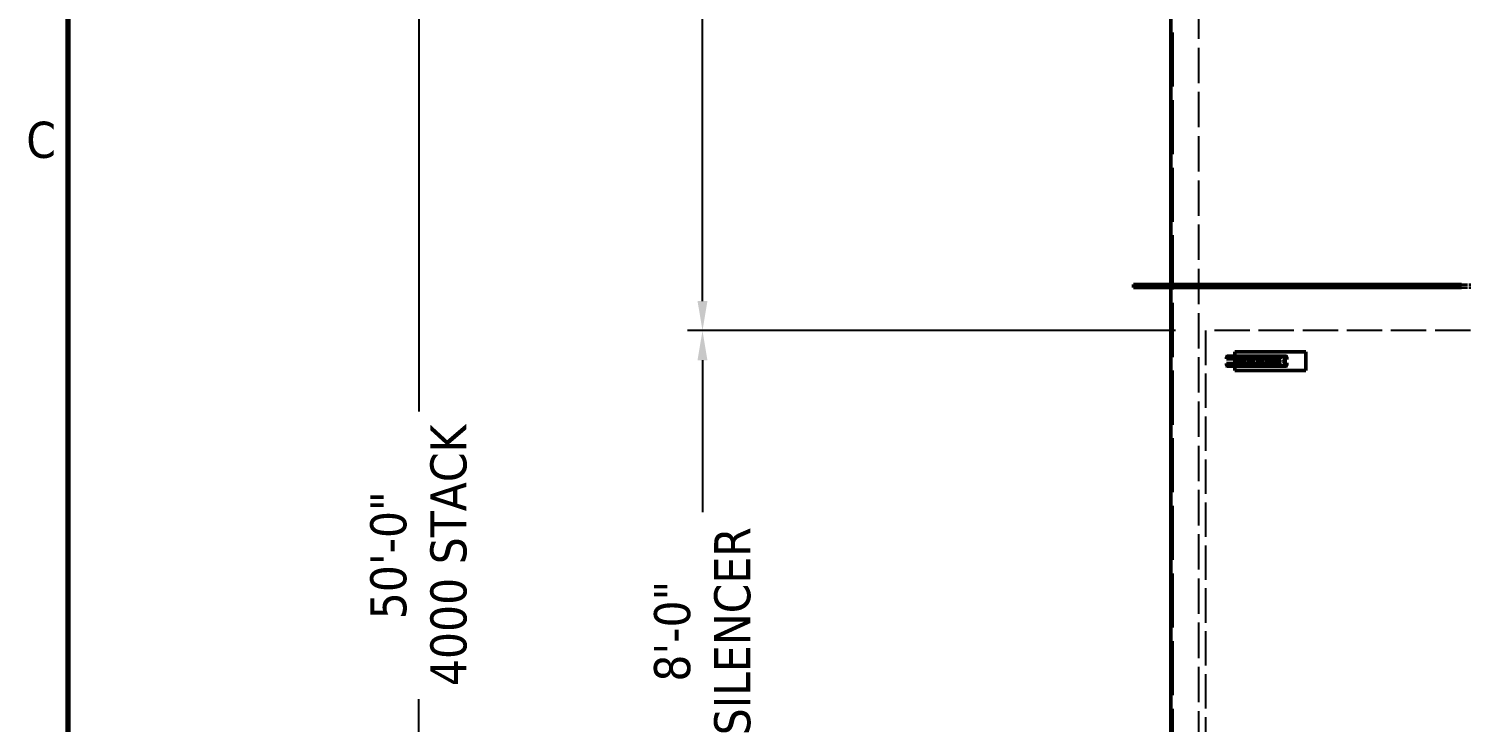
# Model space of a CAD drawing. Header units: inches. Extents: x 11 to 1621, y 11 to 1332.
# Drawn here: x 23.7 to 252.5, y 564.8 to 675.5 of the extents above; entities that cross this region are included whole.
import ezdxf

# ---------------------------------------------------------------- set-up
doc = ezdxf.new("R2010")
doc.units = ezdxf.units.IN
doc.header["$LTSCALE"] = 48
doc.header["$MEASUREMENT"] = 0
doc.linetypes.add('DASHED', pattern=[0.2067, 0.1654, -0.0413])
for name, color, linetype, lineweight in [('Border (ANSI)', 7, 'Continuous', 70), ('Dimension (ANSI)', 7, 'Continuous', 25), ('Hidden (ANSI)', 7, 'DASHED', 35), ('Sketch Geometry (ANSI)', 7, 'Continuous', 25), ('Symbol (ANSI)', 7, 'Continuous', 25), ('Visible (ANSI)', 7, 'Continuous', 50)]:
    doc.layers.add(name, color=color, linetype=linetype, lineweight=lineweight)
doc.styles.add('Dimension Text', font='tahoma.ttf')
doc.styles.add('Note Text (ANSI)', font='tahoma.ttf')
doc.dimstyles.new('ELC FT', dxfattribs={"dimscale": 48, "dimtxt": 0.12, "dimasz": 0.098425, "dimexe": 0.05, "dimexo": 0.1, "dimgap": 0.031496, "dimtad": 1, "dimdec": 5, "dimzin": 3, "dimdsep": 46, "dimlunit": 4, "dimtxsty": 'Dimension Text', "dimcen": 0.09, "dimdle": 0.5, "dimclrd": 5, "dimclre": 5, "dimclrt": 256, "dimadec": 1, "dimazin": 3, "dimtfac": 0.833333, "dimtofl": 0, "dimtmove": 0, "dimatfit": 3, "dimfxl": 0, "dimfrac": 2, "dimtolj": 1, "dimtzin": 0, "dimlwd": 25, "dimlwe": 25, "dimarcsym": 0})

# ---------------------------------------------------------------- blocks, each defined once
blk = doc.blocks.new('Borders ELC-D')
at = {"layer": 'Border (ANSI)'}
blk.add_line((0.625, 21.375), (0.625, 0.625), dxfattribs=at)
at = {"layer": 'Symbol (ANSI)', "insert": (0.585, 13.7031), "char_height": 0.12, "attachment_point": 6, "style": 'Note Text (ANSI)'}
blk.add_mtext('C', dxfattribs=at)
blk = doc.blocks.new('*D28')
at = {"layer": 'Defpoints', "color": 0, "linetype": 'Continuous', "transparency": 16777216}
for p in [(86, 891.45), (200, 891.45), (183.39, 291.45)]:
    blk.add_point(p, dxfattribs=at)
at = {"layer": 'Dimension (ANSI)', "color": 5, "linetype": 'Continuous', "lineweight": 25, "transparency": 16777216}
for p, q in [((195.2, 891.45), (83.6, 891.45)), ((86, 886.73), (86, 614.44)), ((86, 296.18), (86, 568.46)), ((178.59, 291.45), (83.6, 291.45))]:
    blk.add_line(p, q, dxfattribs=at)
at = {"layer": 'Dimension (ANSI)', "color": 5, "linetype": 'Continuous', "transparency": 16777216}
for points in [[(85.22, 886.73), (86.79, 886.73), (86, 891.45)], [(85.22, 296.18), (86.79, 296.18), (86, 291.45)]]:
    blk.add_solid(points, dxfattribs=at)
at = {"layer": 'Dimension (ANSI)', "linetype": 'Continuous', "lineweight": 25, "transparency": 16777216, "insert": (86, 591.45), "char_height": 5.76, "attachment_point": 5, "rotation": 90, "style": 'Dimension Text'}
blk.add_mtext('\\A1;\\fTahoma|b0|i0;50\'-0"\\P\\fTahoma|b0|i0;4000 STACK', dxfattribs=at)
blk = doc.blocks.new('*D41')
at = {"layer": 'Defpoints', "color": 0, "linetype": 'Continuous', "transparency": 16777216}
for p in [(211.66, 627.33), (131.32, 531.33), (211.66, 531.33)]:
    blk.add_point(p, dxfattribs=at)
at = {"layer": 'Dimension (ANSI)', "color": 5, "linetype": 'Continuous', "lineweight": 25, "transparency": 16777216}
for p, q in [((206.86, 627.33), (128.92, 627.33)), ((131.32, 622.6), (131.32, 598.33)), ((131.32, 536.05), (131.32, 560.32)), ((206.86, 531.33), (128.92, 531.33))]:
    blk.add_line(p, q, dxfattribs=at)
at = {"layer": 'Dimension (ANSI)', "color": 5, "linetype": 'Continuous', "transparency": 16777216}
for points in [[(130.53, 622.6), (132.11, 622.6), (131.32, 627.33)], [(130.53, 536.05), (132.11, 536.05), (131.32, 531.33)]]:
    blk.add_solid(points, dxfattribs=at)
at = {"layer": 'Dimension (ANSI)', "linetype": 'Continuous', "lineweight": 25, "transparency": 16777216, "insert": (131.32, 579.33), "char_height": 5.76, "attachment_point": 5, "rotation": 90, "style": 'Dimension Text'}
blk.add_mtext('\\A1;\\fTahoma|b0|i0;8\'-0"\\P\\fTahoma|b0|i0;SILENCER', dxfattribs=at)
blk = doc.blocks.new('*D43')
at = {"layer": 'Defpoints', "color": 0, "linetype": 'Continuous', "transparency": 16777216}
for p in [(131.32, 807.45), (208.3, 807.45), (211.66, 627.33)]:
    blk.add_point(p, dxfattribs=at)
at = {"layer": 'Dimension (ANSI)', "color": 5, "linetype": 'Continuous', "lineweight": 25, "transparency": 16777216}
for p, q in [((203.5, 807.45), (128.92, 807.45)), ((131.32, 632.05), (131.32, 802.73)), ((206.86, 627.33), (128.92, 627.33))]:
    blk.add_line(p, q, dxfattribs=at)
at = {"layer": 'Dimension (ANSI)', "color": 5, "linetype": 'Continuous', "transparency": 16777216}
for points in [[(130.53, 802.73), (132.11, 802.73), (131.32, 807.45)], [(130.53, 632.05), (132.11, 632.05), (131.32, 627.33)]]:
    blk.add_solid(points, dxfattribs=at)
at = {"layer": 'Dimension (ANSI)', "linetype": 'Continuous', "lineweight": 25, "transparency": 16777216, "insert": (126.17, 717.39), "char_height": 5.76, "attachment_point": 5, "rotation": 90, "style": 'Dimension Text'}
blk.add_mtext('\\A1;15\'-0 1/8"', dxfattribs=at)

msp = doc.modelspace()

# ---------------------------------------------------------------- linework, layer by layer
at = {"layer": 'Hidden (ANSI)', "ltscale": 1.088534}
msp.add_line((206.377429, 890.951101), (206.377429, 512.951101), dxfattribs=at)
at = {"layer": 'Hidden (ANSI)', "ltscale": 0.019741}
msp.add_line((206.127429, 634.701101), (206.127429, 634.201101), dxfattribs=at)
msp.add_line((206.127429, 634.701101), (206.127429, 634.201101), dxfattribs=at)
at = {"layer": 'Hidden (ANSI)', "ltscale": 0.120571}
for p, q in [((252.502429, 634.701101), (255.502429, 634.701101)), ((252.502429, 634.201101), (255.502429, 634.201101))]:
    msp.add_line(p, q, dxfattribs=at)
at = {"layer": 'Sketch Geometry (ANSI)', "linetype": 'DASHED', "ltscale": 0.711831}
msp.add_line((210.502429, 891.451101), (210.502429, 326.451101), dxfattribs=at)
at = {"layer": 'Sketch Geometry (ANSI)', "linetype": 'DASHED', "ltscale": 0.710481}
msp.add_line((317.39533, 627.326101), (211.658747, 627.326101), dxfattribs=at)
at = {"layer": 'Sketch Geometry (ANSI)', "linetype": 'DASHED', "ltscale": 0.691133}
msp.add_line((211.658747, 627.326101), (211.658747, 531.326101), dxfattribs=at)
at = {"layer": 'Visible (ANSI)'}
for p, q in [((206.127429, 682.042916), (206.127429, 634.701101)), ((200.127429, 634.701101), (252.502429, 634.701101)), ((200.127429, 634.701101), (200.127429, 634.201101)), ((200.127429, 634.201101), (252.502429, 634.201101)), ((206.127429, 634.201101), (206.127429, 531.451101)), ((215.000918, 622.826101), (215.000918, 623.013601)), ((215.000918, 622.826101), (223.4862, 622.826101)), ((215.177695, 623.263601), (223.662976, 623.263601)), ((216.072751, 622.732351), (216.072751, 622.826101)), ((216.072751, 622.732351), (216.271625, 622.732351)), ((216.357074, 623.951101), (216.50352, 623.951101)), ((216.357074, 623.263601), (216.357074, 623.951101)), ((216.357074, 622.197135), (216.357074, 622.705066)), ((224.281695, 623.951101), (216.50352, 623.951101)), ((216.792369, 622.826101), (216.737904, 622.69269)), ((216.945462, 622.701101), (216.783373, 622.701101)), ((217.251648, 622.451101), (217.098555, 622.826101)), ((217.098555, 622.076101), (217.251648, 622.451101)), ((217.516813, 622.451101), (217.251648, 622.451101)), ((217.516813, 622.451101), (217.36372, 622.826101)), ((217.36372, 622.076101), (217.516813, 622.451101)), ((217.625797, 622.732351), (217.685838, 622.732351)), ((217.637525, 622.701437), (217.653592, 622.702324)), ((218.702304, 622.732351), (219.100052, 622.732351)), ((220.116518, 622.732351), (220.514265, 622.732351)), ((221.530731, 622.732351), (221.928479, 622.732351)), ((222.449223, 622.826101), (222.394758, 622.69269)), ((222.602316, 622.701101), (222.440227, 622.701101)), ((222.908502, 622.451101), (222.755409, 622.826101)), ((222.755409, 622.076101), (222.908502, 622.451101)), ((223.173667, 622.451101), (222.908502, 622.451101)), ((223.173667, 622.451101), (223.020574, 622.826101)), ((223.020574, 622.076101), (223.173667, 622.451101)), ((223.282651, 622.732351), (223.342692, 622.732351)), ((223.294379, 622.701437), (223.310446, 622.702324)), ((223.4862, 623.013601), (223.4862, 622.826101)), ((223.4862, 622.826101), (223.563416, 622.826101)), ((223.563416, 622.826101), (223.563416, 623.013601)), ((224.458471, 623.263601), (223.662976, 623.263601)), ((223.662976, 623.154401), (224.458471, 623.154401)), ((224.281695, 623.951101), (224.988802, 623.951101)), ((224.359158, 622.732351), (224.558032, 622.732351)), ((224.558032, 623.013601), (224.558032, 622.732351)), ((224.558032, 622.732351), (224.635248, 622.732351)), ((224.635248, 622.732351), (224.635248, 623.013601)), ((227.668446, 623.951101), (224.988802, 623.951101)), ((227.668446, 620.951101), (227.668446, 623.951101)), ((215.000918, 621.888601), (215.000918, 622.076101)), ((223.4862, 622.076101), (215.000918, 622.076101)), ((215.177695, 621.638601), (223.662976, 621.638601)), ((216.271625, 622.169851), (216.072751, 622.169851)), ((216.072751, 622.076101), (216.072751, 622.169851)), ((216.357074, 620.951101), (216.357074, 621.638601)), ((216.357074, 620.951101), (216.50352, 620.951101)), ((224.281695, 620.951101), (216.50352, 620.951101)), ((216.737904, 622.209512), (216.792369, 622.076101)), ((216.945462, 622.201101), (216.783373, 622.201101)), ((217.685838, 622.169851), (217.625797, 622.169851)), ((217.637525, 622.200765), (217.653592, 622.199878)), ((219.100052, 622.169851), (218.702304, 622.169851)), ((220.514265, 622.169851), (220.116518, 622.169851)), ((221.928479, 622.169851), (221.530731, 622.169851)), ((222.394758, 622.209512), (222.449223, 622.076101)), ((222.602316, 622.201101), (222.440227, 622.201101)), ((223.342692, 622.169851), (223.282651, 622.169851)), ((223.294379, 622.200765), (223.310446, 622.199878)), ((223.563416, 622.076101), (223.4862, 622.076101)), ((223.4862, 622.076101), (223.4862, 621.888601)), ((223.563416, 621.888601), (223.563416, 622.076101)), ((224.458471, 621.747801), (223.662976, 621.747801)), ((223.662976, 621.638601), (224.458471, 621.638601)), ((224.281695, 620.951101), (224.988802, 620.951101)), ((224.558032, 622.169851), (224.359158, 622.169851)), ((224.558032, 622.169851), (224.558032, 621.888601)), ((224.635248, 622.169851), (224.558032, 622.169851)), ((224.635248, 621.888601), (224.635248, 622.169851)), ((227.668446, 620.951101), (224.988802, 620.951101))]:
    msp.add_line(p, q, dxfattribs=at)
for centre, major_axis, start_param, end_param in [((215.177695, 623.013601), (0, 0.25), 0, 1.5707963268), ((216.271625, 622.451101), (0, 0.28125), 3.1415926536, 6.2831853072), ((216.945462, 622.451101), (0, 0.25), 3.1415926536, 6.2831853072), ((217.210627, 622.451101), (0, 0.5625), 3.9826613242, 5.4421166366), ((217.281338, 622.451101), (0, 0.5625), 3.9826613242, 5.4421166366), ((217.56418, 622.451101), (0, 0.28125), 3.4923151261, 5.9324628346), ((217.634891, 622.451101), (0, 0.25), 6.1507674161, 6.2675596713), ((217.740957, 622.451101), (0, -0.28125), 3.6021466453, 3.6088643527), ((217.685838, 622.451101), (0, 0.28125), 3.1415926536, 6.2831853072), ((218.702304, 622.451101), (0, -0.28125), 3.1415926536, 6.2831853072), ((218.77952, 622.451101), (0, 0.28125), 0, 3.1415926536), ((219.100052, 622.451101), (0, 0.28125), 3.1415926536, 6.2831853072), ((220.116518, 622.451101), (0, -0.28125), 3.1415926536, 6.2831853072), ((220.193734, 622.451101), (0, 0.28125), 0, 3.1415926536), ((220.514265, 622.451101), (0, 0.28125), 3.1415926536, 6.2831853072), ((221.530731, 622.451101), (0, -0.28125), 3.1415926536, 6.2831853072), ((221.607947, 622.451101), (0, 0.28125), 0, 3.1415926536), ((221.928479, 622.451101), (0, 0.28125), 3.1415926536, 6.2831853072), ((222.602316, 622.451101), (0, 0.25), 3.1415926536, 6.2831853072), ((222.867481, 622.451101), (0, 0.5625), 3.9826613242, 5.4421166366), ((222.938192, 622.451101), (0, 0.5625), 3.9826613242, 5.4421166366), ((223.221035, 622.451101), (0, 0.28125), 3.4923151261, 5.9324628346), ((223.291745, 622.451101), (0, 0.25), 6.1507674161, 6.2675596713), ((223.397811, 622.451101), (0, -0.28125), 3.6021466453, 3.6088643527), ((223.342692, 622.451101), (0, 0.28125), 3.1415926536, 6.2831853072), ((223.662976, 623.013601), (0, 0.25), 0, 1.5707963268), ((223.662976, 623.013601), (0, 0.1408), 0, 1.5707963268), ((224.359158, 622.451101), (0, -0.28125), 3.1415926536, 6.2831853072), ((224.436374, 622.451101), (0, 0.28125), 0, 3.1415926536), ((224.458471, 623.013601), (0, 0.25), 4.7123889804, 6.2831853072), ((224.458471, 623.013601), (0, 0.1408), 4.7123889804, 6.2831853071), ((215.177695, 621.888601), (0, -0.25), 4.7123889804, 6.2831853072), ((217.634891, 622.451101), (0, -0.25), 0.0156256359, 0.1324178911), ((217.740957, 622.451101), (0, -0.28125), 5.815913608, 5.8226313155), ((223.291745, 622.451101), (0, -0.25), 0.0156256359, 0.1324178911), ((223.397811, 622.451101), (0, -0.28125), 5.815913608, 5.8226313155), ((223.662976, 621.888601), (0, -0.25), 4.7123889804, 6.2831853072), ((223.662976, 621.888601), (0, -0.1408), 4.7123889804, 6.2831853072), ((224.458471, 621.888601), (0, -0.1408), 0, 1.5707963268), ((224.458471, 621.888601), (0, -0.25), 0, 1.5707963268)]:
    msp.add_ellipse(centre, major_axis=major_axis, ratio=0.7071067812, start_param=start_param, end_param=end_param, dxfattribs=at)
for centre, major_axis in [((216.783373, 622.451101), (0, -0.25)), ((216.751008, 622.451101), (0, 0.202812)), ((222.440227, 622.451101), (0, -0.25)), ((222.407862, 622.451101), (0, 0.202812))]:
    msp.add_ellipse(centre, major_axis=major_axis, ratio=0.7071067812, dxfattribs=at)

# ---------------------------------------------------------------- block references
at = {"xscale": 48, "yscale": 48, "zscale": 48}
msp.add_blockref('Borders ELC-D', (0, 0), dxfattribs=at)

# ---------------------------------------------------------------- dimensions: what is measured, and where the dimension line sits
at = {"layer": 'Dimension (ANSI)', "color": 5, "linetype": 'Continuous', "lineweight": 25, "true_color": 0x0000ff}
for base, p1, p2, angle, text, picture, middle in [((86.002429, 891.451101), (183.392611, 291.451101), (200.002429, 891.451101), 270, '\\fTahoma|b0|i0;<>\\P\\fTahoma|b0|i0;4000 STACK', '*D28', (86.002429, 591.451101)), ((131.318097, 531.326101), (211.658747, 627.326101), (211.658747, 531.326101), 90, '\\fTahoma|b0|i0;<>\\P\\fTahoma|b0|i0;SILENCER', '*D41', (131.318097, 579.326101))]:
    dim = msp.add_linear_dim(base=base, p1=p1, p2=p2, angle=angle, text=text, dimstyle='ELC FT', override={"dimgap": 0.031496, "dimtad": 0, "dimdec": 5, "dimlfac": 1, "dimtol": 0, "dimlim": 0, "dimtp": 0, "dimtm": 0, "dimtdec": 2, "dimatfit": 1, "dimtvp": 0}, dxfattribs=at)
    dim.commit()
    dim.dimension.update_dxf_attribs({"geometry": picture, "text_midpoint": middle, "dimtype": 160})
dim = msp.add_linear_dim(base=(131.318097, 807.451101), p1=(211.658747, 627.326101), p2=(208.296605, 807.451101), angle=90, dimstyle='ELC FT', override={"dimgap": 0.031496, "dimdec": 5, "dimlfac": 1, "dimtol": 0, "dimlim": 0, "dimtp": 0, "dimtm": 0, "dimtdec": 2, "dimatfit": 1}, dxfattribs=at)
dim.commit()
dim.dimension.update_dxf_attribs({"geometry": '*D43', "text_midpoint": (131.318097, 717.388601), "dimtype": 160})

doc.saveas('drawing.dxf')
